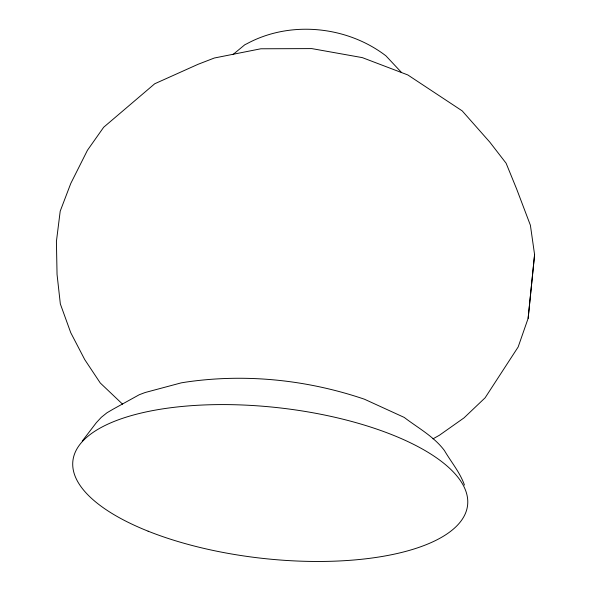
<?xml version="1.0" encoding="UTF-8"?>
<svg xmlns="http://www.w3.org/2000/svg" width="591" height="591" viewBox="0 0 591 591"><rect width="100%" height="100%" fill="white"/><g stroke="black" fill="none" stroke-linecap="round" stroke-linejoin="round"><path stroke-width="0.89" d="M432.974 438.847L439.386 435.264L464.024 417.874L485.115 397.802L518.159 346.976L528.132 318.357L534.589 254.64L530.393 225.245L516.608 188.921L506.118 163.249L489.858 142.195L462.199 110.879L407.783 74.931L362.32 57.623L311.745 48.595L260.823 48.78L214.334 58.014L197.978 64.338L154.739 83.752L103.676 127.25L87.446 150.269L70.78 183.446L60.208 211.157L56.411 241.483L57.046 274.416L60.341 303.937L70.743 332.681L84.749 359.624L100.256 382.975L122.551 404.155M534.589 254.64L528.132 318.357M82.245 441.093L96.318 422.698L101.305 417.32L106.971 412.777L113.206 409.127L139.284 394.722L145.127 392.52L181.267 382.85L185.877 382.111C245.693 373.349 307.217 379.784 364.381 399.191L404.207 417.409C417.926 427.899 433.927 436.483 444.417 450.527C451.118 462.007 460.027 472.408 464.445 485.093M232.884 54.623L244.881 44.702L246.92 43.727C290.262 20.234 346.998 26.034 385.908 55.82L401.621 72.597M148.119 531.183A198.591 75.729 6.4 0 0 465.76 512.582A198.591 75.729 6.4 0 0 196.847 405.323A198.591 75.729 6.4 0 0 148.119 531.183"/></g></svg>
